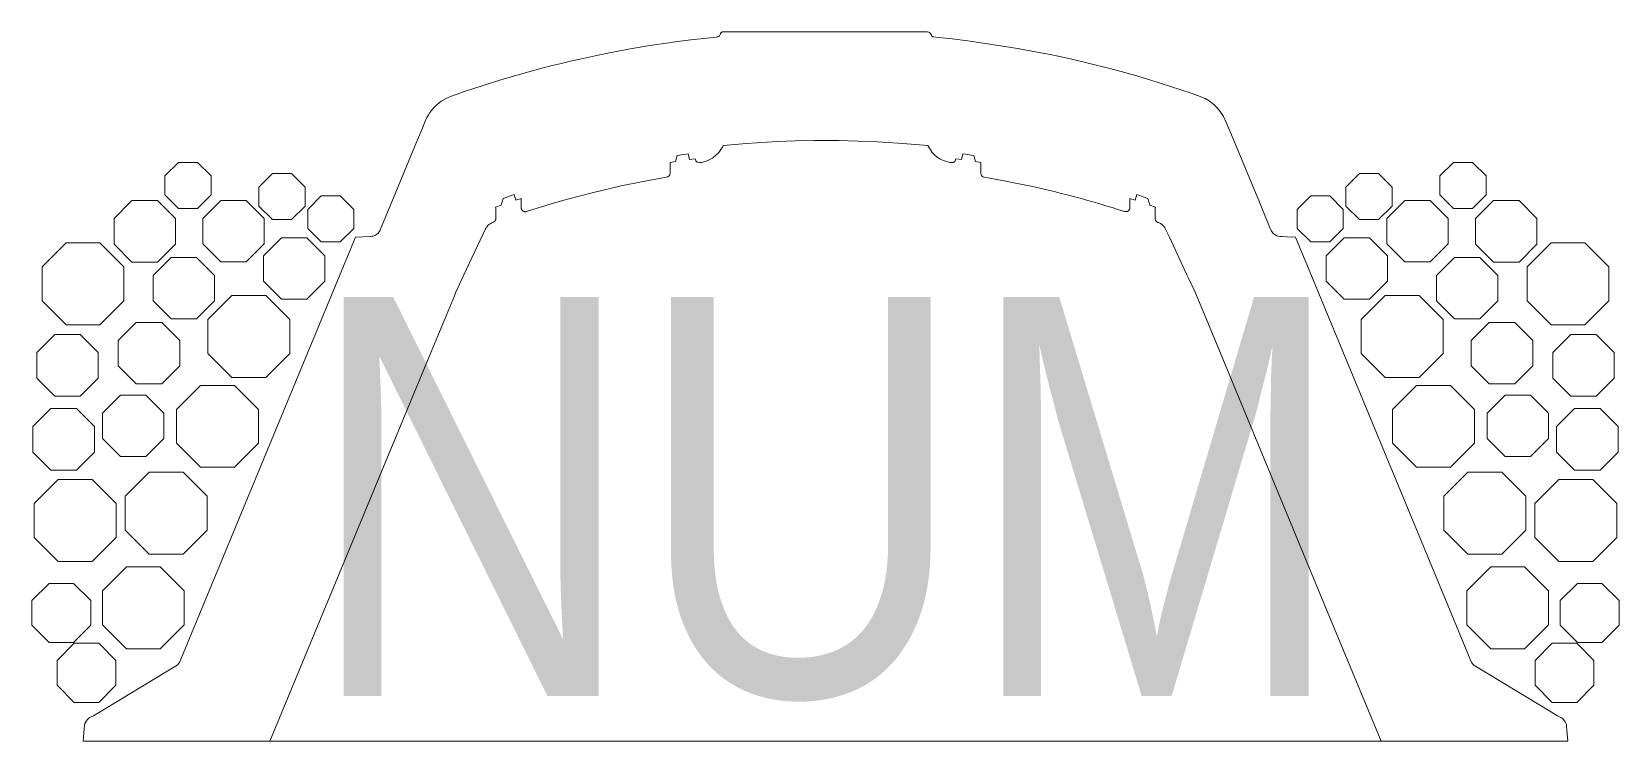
# Model space of a CAD drawing. Header units: inches. Extents: x 0.1 to 35.9, y 0 to 16.
import ezdxf
from ezdxf.enums import TextEntityAlignment as Align

# ---------------------------------------------------------------- set-up
doc = ezdxf.new("R2010")
doc.units = ezdxf.units.IN
doc.header["$MEASUREMENT"] = 0
doc.layers.add('SEPTICAD', color=7, linetype='Continuous')
doc.styles.add('SEPTICAD', font='ARIALN.TTF')

msp = doc.modelspace()

# ---------------------------------------------------------------- linework, layer by layer
at = {"layer": 'SEPTICAD', "lineweight": 15}
for points in [[(17.3, 16), (18.7, 16), (19.829, 16), (20.27, 16), (20.302, 16), (20.331, 15.994), (20.35, 15.982), (20.368, 15.96), (20.392, 15.92), (20.399, 15.9), (20.42, 15.887), (20.441, 15.882), (20.559, 15.87), (20.861, 15.837), (21.211, 15.795), (22.243, 15.641), (22.375, 15.618), (22.74, 15.551), (23.109, 15.478), (23.528, 15.387), (24.385, 15.179), (24.669, 15.103), (24.971, 15.019), (25.317, 14.916), (26.248, 14.615), (26.39, 14.565), (26.563, 14.494), (26.655, 14.44), (26.77, 14.352), (26.815, 14.309), (26.907, 14.201), (26.98, 14.089), (27.048, 13.941), (27.157, 13.676), (27.788, 12.154), (28.002, 11.637), (28.033, 11.561), (28.053, 11.516), (28.084, 11.471), (28.103, 11.451), (28.146, 11.418), (28.182, 11.4), (28.213, 11.39), (28.263, 11.383), (28.305, 11.381), (28.401, 11.377), (28.6, 11.368), (31.985, 3.198), (32.575, 1.774), (32.625, 1.715), (34.128, 0.804), (34.512, 0.571), (34.576, 0.546), (34.622, 0.519), (34.66, 0.483), (34.69, 0.441), (34.714, 0.379), (34.72, 0.341), (34.728, 0.248), (34.75, 0), (30.535, 0), (29.245, 3.114), (26.548, 9.623), (26.338, 10.131), (26.199, 10.425), (26.155, 10.521), (25.76, 11.364), (25.674, 11.545), (25.658, 11.575), (25.657, 11.577), (25.654, 11.581), (25.652, 11.584), (25.638, 11.604), (25.637, 11.606), (25.635, 11.609), (25.63, 11.614), (25.627, 11.618), (25.624, 11.621), (25.62, 11.625), (25.616, 11.63), (25.611, 11.634), (25.606, 11.639), (25.6, 11.645), (25.591, 11.652), (25.574, 11.665), (25.564, 11.671), (25.554, 11.677), (25.541, 11.684), (25.514, 11.696), (25.508, 11.698), (25.505, 11.699), (25.498, 11.702), (25.493, 11.703), (25.489, 11.705), (25.485, 11.708), (25.478, 11.712), (25.47, 11.718), (25.466, 11.721), (25.461, 11.727), (25.456, 11.732), (25.449, 11.744), (25.447, 11.746), (25.444, 11.755), (25.443, 11.756), (25.443, 11.758), (25.44, 11.77), (25.439, 11.783), (25.439, 11.864), (25.439, 12.003), (25.439, 12.024), (25.442, 12.045), (25.314, 12.09), (25.274, 12.242), (25.022, 12.327), (24.989, 12.201), (24.864, 12.242), (24.864, 12.121), (24.864, 12.105), (24.864, 12.043), (24.863, 12.017), (24.856, 11.995), (24.843, 11.973), (24.84, 11.97), (24.812, 11.95), (24.787, 11.943), (24.747, 11.946), (24.597, 11.994), (24.468, 12.035), (24.326, 12.078), (24.192, 12.118), (24.032, 12.165), (23.921, 12.197), (23.747, 12.245), (23.483, 12.315), (23.297, 12.362), (23.158, 12.396), (22.926, 12.451), (22.674, 12.508), (22.29, 12.589), (22.033, 12.639), (21.582, 12.718), (21.571, 12.721), (21.558, 12.726), (21.544, 12.734), (21.534, 12.743), (21.523, 12.755), (21.513, 12.775), (21.507, 12.801), (21.507, 12.836), (21.507, 12.927), (21.507, 13.052), (21.382, 13.072), (21.345, 13.209), (21.099, 13.245), (21.065, 13.119), (20.94, 13.136), (20.935, 13.108), (20.915, 13.075), (20.878, 13.052), (20.807, 13.053), (20.753, 13.064), (20.662, 13.094), (20.59, 13.129), (20.52, 13.173), (20.46, 13.222), (20.408, 13.276), (20.305, 13.433), (20.031, 13.459), (19.636, 13.491), (19.163, 13.52), (18.31, 13.548), (17.75, 13.549), (17.326, 13.54), (16.919, 13.524), (16.218, 13.48), (15.695, 13.433), (15.676, 13.396), (15.657, 13.364), (15.595, 13.279), (15.521, 13.206), (15.447, 13.151), (15.404, 13.126), (15.346, 13.098), (15.282, 13.074), (15.203, 13.055), (15.161, 13.048), (15.107, 13.058), (15.074, 13.088), (15.06, 13.136), (14.935, 13.119), (14.901, 13.245), (14.655, 13.209), (14.618, 13.072), (14.493, 13.052), (14.493, 13.035), (14.493, 12.978), (14.493, 12.866), (14.493, 12.819), (14.487, 12.775), (14.472, 12.75), (14.441, 12.725), (14.256, 12.691), (13.851, 12.616), (13.392, 12.523), (12.766, 12.378), (12.18, 12.225), (11.837, 12.127), (11.253, 11.946), (11.249, 11.945), (11.243, 11.944), (11.236, 11.942), (11.223, 11.942), (11.216, 11.942), (11.206, 11.944), (11.198, 11.946), (11.192, 11.948), (11.176, 11.957), (11.16, 11.97), (11.15, 11.984), (11.145, 11.991), (11.141, 12.003), (11.137, 12.017), (11.136, 12.031), (11.136, 12.062), (11.136, 12.242), (11.011, 12.201), (10.978, 12.327), (10.726, 12.24), (10.686, 12.09), (10.558, 12.045), (10.561, 12.024), (10.561, 12.02), (10.561, 11.955), (10.561, 11.809), (10.56, 11.775), (10.559, 11.763), (10.557, 11.758), (10.554, 11.749), (10.549, 11.739), (10.543, 11.73), (10.532, 11.719), (10.508, 11.704), (10.47, 11.689), (10.447, 11.677), (10.423, 11.662), (10.401, 11.645), (10.383, 11.628), (10.367, 11.61), (10.356, 11.597), (10.346, 11.582), (10.335, 11.564), (10.329, 11.552), (9.844, 10.517), (9.655, 10.114), (9.627, 10.048), (9.065, 8.691), (5.555, 0.216), (5.465, 0), (1.25, 0), (1.258, 0.09), (1.275, 0.282), (1.286, 0.351), (1.291, 0.397), (1.31, 0.441), (1.341, 0.484), (1.39, 0.527), (1.43, 0.549), (1.488, 0.571), (3.375, 1.715), (3.425, 1.774), (7.4, 11.368), (7.73, 11.383), (7.772, 11.387), (7.799, 11.394), (7.835, 11.408), (7.858, 11.421), (7.875, 11.432), (7.908, 11.461), (7.927, 11.485), (7.946, 11.514), (7.97, 11.569), (8.218, 12.168), (8.737, 13.421), (8.899, 13.811), (8.986, 14.021), (9.009, 14.068), (9.021, 14.09), (9.041, 14.124), (9.076, 14.178), (9.11, 14.224), (9.142, 14.263), (9.181, 14.305), (9.232, 14.354), (9.284, 14.396), (9.332, 14.432), (9.455, 14.503), (9.564, 14.547), (9.671, 14.587), (9.856, 14.651), (10.698, 14.921), (10.86, 14.969), (11.035, 15.02), (11.439, 15.133), (11.629, 15.183), (11.803, 15.228), (12.004, 15.278), (12.246, 15.336), (12.53, 15.4), (12.8, 15.459), (13.052, 15.51), (13.557, 15.606), (14.039, 15.687), (14.202, 15.713), (14.299, 15.727), (14.714, 15.785), (14.781, 15.794), (14.842, 15.802), (14.959, 15.816), (15.321, 15.858), (15.543, 15.88), (15.559, 15.882), (15.57, 15.884), (15.586, 15.89), (15.598, 15.896), (15.611, 15.91), (15.618, 15.921), (15.625, 15.941), (15.633, 15.962), (15.647, 15.98), (15.653, 15.985), (15.661, 15.992), (15.665, 15.995), (15.678, 15.999), (15.688, 15.999), (15.698, 16), (15.733, 16), (17.3, 16)], [(3.402, 13.054), (3.098, 12.749), (3.098, 12.319), (3.402, 12.014), (3.833, 12.014), (4.137, 12.319), (4.137, 12.749), (3.833, 13.054)], [(32.598, 13.054), (32.902, 12.749), (32.902, 12.319), (32.598, 12.014), (32.167, 12.014), (31.863, 12.319), (31.863, 12.749), (32.167, 13.054)], [(5.523, 12.802), (5.219, 12.498), (5.219, 12.067), (5.523, 11.763), (5.954, 11.763), (6.258, 12.067), (6.258, 12.498), (5.954, 12.802)], [(30.477, 12.802), (30.781, 12.498), (30.781, 12.067), (30.477, 11.763), (30.046, 11.763), (29.742, 12.067), (29.742, 12.498), (30.046, 12.802)], [(3.334, 11.787), (3.334, 11.213), (2.929, 10.807), (2.354, 10.807), (1.949, 11.213), (1.949, 11.787), (2.354, 12.193), (2.929, 12.193)], [(5.337, 11.788), (5.337, 11.214), (4.931, 10.808), (4.357, 10.808), (3.952, 11.214), (3.952, 11.788), (4.357, 12.194), (4.931, 12.194)], [(6.624, 12.3), (6.319, 11.995), (6.319, 11.565), (6.624, 11.26), (7.054, 11.26), (7.359, 11.565), (7.359, 11.995), (7.054, 12.3)], [(29.376, 12.3), (29.681, 11.995), (29.681, 11.565), (29.376, 11.26), (28.946, 11.26), (28.641, 11.565), (28.641, 11.995), (28.946, 12.3)], [(30.663, 11.788), (30.663, 11.214), (31.069, 10.808), (31.643, 10.808), (32.048, 11.214), (32.048, 11.788), (31.643, 12.194), (31.069, 12.194)], [(32.666, 11.787), (32.666, 11.213), (33.071, 10.807), (33.646, 10.807), (34.051, 11.213), (34.051, 11.787), (33.646, 12.193), (33.071, 12.193)], [(2.173, 10.698), (2.173, 9.933), (1.632, 9.392), (0.866, 9.392), (0.325, 9.933), (0.325, 10.698), (0.866, 11.24), (1.632, 11.24)], [(6.704, 10.95), (6.704, 10.376), (6.298, 9.97), (5.724, 9.97), (5.318, 10.376), (5.318, 10.95), (5.724, 11.356), (6.298, 11.356)], [(29.296, 10.95), (29.296, 10.376), (29.702, 9.97), (30.276, 9.97), (30.682, 10.376), (30.682, 10.95), (30.276, 11.356), (29.702, 11.356)], [(33.827, 10.698), (33.827, 9.933), (34.368, 9.392), (35.134, 9.392), (35.675, 9.933), (35.675, 10.698), (35.134, 11.24), (34.368, 11.24)], [(4.218, 10.505), (4.218, 9.931), (3.812, 9.525), (3.238, 9.525), (2.832, 9.931), (2.832, 10.505), (3.238, 10.911), (3.812, 10.911)], [(31.782, 10.505), (31.782, 9.931), (32.188, 9.525), (32.762, 9.525), (33.168, 9.931), (33.168, 10.505), (32.762, 10.911), (32.188, 10.911)], [(5.913, 9.509), (5.913, 8.744), (5.372, 8.202), (4.607, 8.202), (4.065, 8.744), (4.065, 9.509), (4.607, 10.05), (5.372, 10.05)], [(30.087, 9.509), (30.087, 8.744), (30.628, 8.202), (31.393, 8.202), (31.935, 8.744), (31.935, 9.509), (31.393, 10.05), (30.628, 10.05)], [(3.432, 9.04), (3.432, 8.466), (3.026, 8.06), (2.452, 8.06), (2.046, 8.466), (2.046, 9.04), (2.452, 9.446), (3.026, 9.446)], [(32.568, 9.04), (32.568, 8.466), (32.974, 8.06), (33.548, 8.06), (33.954, 8.466), (33.954, 9.04), (33.548, 9.446), (32.974, 9.446)], [(1.593, 8.765), (1.593, 8.191), (1.187, 7.785), (0.613, 7.785), (0.207, 8.191), (0.207, 8.765), (0.613, 9.171), (1.187, 9.171)], [(34.407, 8.765), (34.407, 8.191), (34.813, 7.785), (35.387, 7.785), (35.793, 8.191), (35.793, 8.765), (35.387, 9.171), (34.813, 9.171)], [(5.21, 7.485), (5.21, 6.72), (4.669, 6.179), (3.903, 6.179), (3.362, 6.72), (3.362, 7.485), (3.903, 8.026), (4.669, 8.026)], [(30.79, 7.485), (30.79, 6.72), (31.331, 6.179), (32.097, 6.179), (32.638, 6.72), (32.638, 7.485), (32.097, 8.026), (31.331, 8.026)], [(3.074, 7.401), (3.074, 6.827), (2.669, 6.421), (2.094, 6.421), (1.689, 6.827), (1.689, 7.401), (2.094, 7.807), (2.669, 7.807)], [(32.926, 7.401), (32.926, 6.827), (33.331, 6.421), (33.906, 6.421), (34.311, 6.827), (34.311, 7.401), (33.906, 7.807), (33.331, 7.807)], [(1.507, 7.095), (1.507, 6.521), (1.101, 6.115), (0.527, 6.115), (0.121, 6.521), (0.121, 7.095), (0.527, 7.501), (1.101, 7.501)], [(34.493, 7.095), (34.493, 6.521), (34.899, 6.115), (35.473, 6.115), (35.879, 6.521), (35.879, 7.095), (35.473, 7.501), (34.899, 7.501)], [(1.999, 5.363), (1.999, 4.597), (1.458, 4.056), (0.692, 4.056), (0.151, 4.597), (0.151, 5.363), (0.692, 5.904), (1.458, 5.904)], [(4.049, 5.528), (4.049, 4.762), (3.508, 4.221), (2.742, 4.221), (2.201, 4.762), (2.201, 5.528), (2.742, 6.069), (3.508, 6.069)], [(31.951, 5.528), (31.951, 4.762), (32.492, 4.221), (33.258, 4.221), (33.799, 4.762), (33.799, 5.528), (33.258, 6.069), (32.492, 6.069)], [(34.001, 5.363), (34.001, 4.597), (34.542, 4.056), (35.308, 4.056), (35.849, 4.597), (35.849, 5.363), (35.308, 5.904), (34.542, 5.904)], [(3.534, 3.389), (3.534, 2.623), (2.993, 2.082), (2.228, 2.082), (1.687, 2.623), (1.687, 3.389), (2.228, 3.93), (2.993, 3.93)], [(32.466, 3.389), (32.466, 2.623), (33.007, 2.082), (33.772, 2.082), (34.313, 2.623), (34.313, 3.389), (33.772, 3.93), (33.007, 3.93)], [(1.423, 3.171), (1.423, 2.62), (1.034, 2.23), (0.483, 2.23), (0.093, 2.62), (0.093, 3.171), (0.483, 3.56), (1.034, 3.56)], [(34.577, 3.171), (34.577, 2.62), (34.966, 2.23), (35.517, 2.23), (35.907, 2.62), (35.907, 3.171), (35.517, 3.56), (34.966, 3.56)], [(1.993, 1.818), (1.993, 1.267), (1.604, 0.877), (1.053, 0.877), (0.663, 1.267), (0.663, 1.818), (1.053, 2.208), (1.604, 2.208)], [(34.007, 1.818), (34.007, 1.267), (34.396, 0.877), (34.947, 0.877), (35.337, 1.267), (35.337, 1.818), (34.947, 2.208), (34.396, 2.208)]]:
    msp.add_lwpolyline(points, close=True, dxfattribs=at)
msp.add_lwpolyline([(5.465, 0), (30.535, 0)], dxfattribs=at)

# ---------------------------------------------------------------- texts
at = {"layer": 'SEPTICAD', "style": 'SEPTICAD'}
msp.add_attdef('NUM', text='#', height=9, dxfattribs=at).set_placement((18.016, 5.519), align=Align.MIDDLE_CENTER)

doc.saveas('drawing.dxf')
